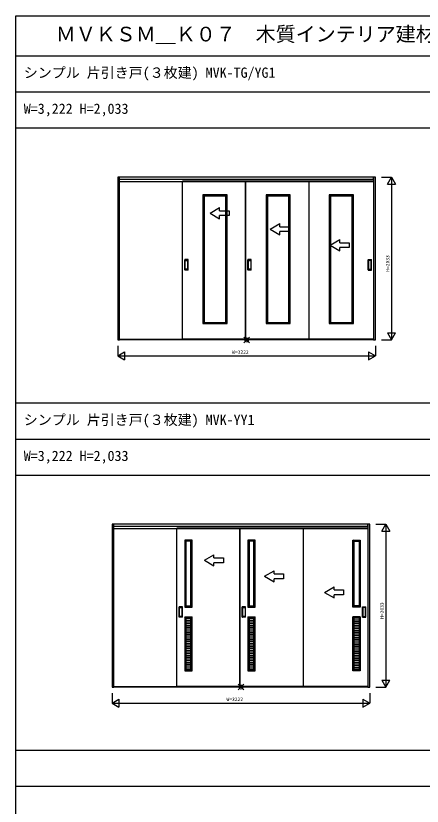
# Model space of a CAD drawing. Units: millimetres, scale not verified. Extents: x -14341 to 14340, y -10000 to 10000.
# Drawn here: x -14341 to -9259, y 130 to 10000 of the extents above; entities that cross this region are included whole.
import ezdxf
from ezdxf.enums import TextEntityAlignment as Align

# ---------------------------------------------------------------- set-up
doc = ezdxf.new("R2010")
doc.units = ezdxf.units.MM
doc.header["$LTSCALE"] = 50
for name, color, linetype in [('0-0_0', 7, 'Continuous'), ('0-1_YKK_A1', 4, 'Continuous'), ('0-4_YKK_F1', 7, 'Continuous'), ('0-6_YKK_N1', 2, 'Continuous')]:
    doc.layers.add(name, color=color, linetype=linetype)
doc.layers.add('0-5_YKK_IN', color=1, linetype='Continuous', lineweight=18)
doc.styles.add('ＭＳ ゴシック', font='')
doc.styles.get('ＭＳ ゴシック').set_extended_font_data('MS Gothic')

msp = doc.modelspace()

# ---------------------------------------------------------------- linework, layer by layer
at = {"layer": '0-1_YKK_A1'}
for p, q in [((-13042.64, 7961.8), (-9868.64, 7961.8)), ((-13042.64, 7931.8), (-9868.64, 7931.8)), ((-9864.14, 7935.8), (-12257.14, 7935.8)), ((-12257.14, 5960.8), (-12257.14, 7935.8)), ((-11467.64, 5960.8), (-11467.64, 7935.8)), ((-11467.64, 7935.8), (-11467.64, 5960.8)), ((-10678.14, 7935.8), (-10678.14, 5960.8)), ((-9864.14, 5960.8), (-9864.14, 7935.8)), ((-12001.14, 7765.3), (-12001.14, 6156.3)), ((-11699.14, 7765.3), (-12001.14, 7765.3)), ((-11985.14, 7749.3), (-12001.14, 7765.3)), ((-11985.14, 7749.3), (-11985.14, 6172.3)), ((-11715.14, 7749.3), (-11985.14, 7749.3)), ((-11715.14, 7749.3), (-11699.14, 7765.3)), ((-11715.14, 6172.3), (-11715.14, 7749.3)), ((-11699.14, 6156.3), (-11699.14, 7765.3)), ((-11211.64, 7765.3), (-11211.64, 6156.3)), ((-10909.64, 7765.3), (-11211.64, 7765.3)), ((-11195.64, 7749.3), (-11211.64, 7765.3)), ((-11195.64, 7749.3), (-11195.64, 6172.3)), ((-10925.64, 7749.3), (-11195.64, 7749.3)), ((-10925.64, 7749.3), (-10909.64, 7765.3)), ((-10925.64, 6172.3), (-10925.64, 7749.3)), ((-10909.64, 6156.3), (-10909.64, 7765.3)), ((-10422.14, 7765.3), (-10422.14, 6156.3)), ((-10120.14, 7765.3), (-10422.14, 7765.3)), ((-10406.14, 7749.3), (-10422.14, 7765.3)), ((-10406.14, 7749.3), (-10406.14, 6172.3)), ((-10136.14, 7749.3), (-10406.14, 7749.3)), ((-10136.14, 7749.3), (-10120.14, 7765.3)), ((-10136.14, 6172.3), (-10136.14, 7749.3)), ((-10120.14, 6156.3), (-10120.14, 7765.3)), ((-11912.15, 7535.8), (-11792.15, 7605.08)), ((-11792.15, 7565.8), (-11792.15, 7605.08)), ((-11912.15, 7535.8), (-11792.15, 7466.52)), ((-11792.15, 7466.52), (-11792.15, 7505.8)), ((-11161.65, 7335.8), (-11041.65, 7405.08)), ((-11041.65, 7365.8), (-11041.65, 7405.08)), ((-11161.65, 7335.8), (-11041.65, 7266.52)), ((-11041.65, 7266.52), (-11041.65, 7305.8)), ((-10411.15, 7135.8), (-10291.15, 7205.08)), ((-10411.15, 7135.8), (-10291.15, 7066.52)), ((-10291.15, 7165.8), (-10291.15, 7205.08)), ((-10291.15, 7066.52), (-10291.15, 7105.8)), ((-12228.14, 6826.8), (-12228.14, 6954.8)), ((-12187.14, 6955.8), (-12227.14, 6955.8)), ((-12222.14, 6836.8), (-12222.14, 6944.8)), ((-12221.14, 6945.8), (-12193.14, 6945.8)), ((-12192.14, 6944.8), (-12192.14, 6836.8)), ((-12186.14, 6826.8), (-12186.14, 6954.8)), ((-11438.64, 6826.8), (-11438.64, 6954.8)), ((-11397.64, 6955.8), (-11437.64, 6955.8)), ((-11432.64, 6836.8), (-11432.64, 6944.8)), ((-11431.64, 6945.8), (-11403.64, 6945.8)), ((-11402.64, 6944.8), (-11402.64, 6836.8)), ((-11396.64, 6826.8), (-11396.64, 6954.8)), ((-9935.14, 6826.8), (-9935.14, 6954.8)), ((-9934.14, 6955.8), (-9894.14, 6955.8)), ((-9929.14, 6944.8), (-9929.14, 6836.8)), ((-9900.14, 6945.8), (-9928.14, 6945.8)), ((-9899.14, 6836.8), (-9899.14, 6944.8)), ((-9893.14, 6826.8), (-9893.14, 6954.8)), ((-12187.14, 6825.8), (-12227.14, 6825.8)), ((-12193.14, 6835.8), (-12221.14, 6835.8)), ((-11397.64, 6825.8), (-11437.64, 6825.8)), ((-11403.64, 6835.8), (-11431.64, 6835.8)), ((-9934.14, 6825.8), (-9894.14, 6825.8)), ((-9928.14, 6835.8), (-9900.14, 6835.8)), ((-11985.14, 6172.3), (-12001.14, 6156.3)), ((-12001.14, 6156.3), (-11699.14, 6156.3)), ((-11985.14, 6172.3), (-11715.14, 6172.3)), ((-11715.14, 6172.3), (-11699.14, 6156.3)), ((-11195.64, 6172.3), (-11211.64, 6156.3)), ((-11211.64, 6156.3), (-10909.64, 6156.3)), ((-11195.64, 6172.3), (-10925.64, 6172.3)), ((-10925.64, 6172.3), (-10909.64, 6156.3)), ((-10406.14, 6172.3), (-10422.14, 6156.3)), ((-10422.14, 6156.3), (-10120.14, 6156.3)), ((-10406.14, 6172.3), (-10136.14, 6172.3)), ((-10136.14, 6172.3), (-10120.14, 6156.3)), ((-9868.64, 5956.8), (-13042.64, 5956.8)), ((-9868.64, 5952.8), (-13042.64, 5952.8)), ((-9864.14, 5960.8), (-12257.14, 5960.8)), ((-13113.36, 3626.8), (-9939.36, 3626.8)), ((-13113.36, 3596.8), (-9939.36, 3596.8)), ((-9934.86, 3600.8), (-12327.86, 3600.8)), ((-12327.86, 1625.8), (-12327.86, 3600.8)), ((-11538.36, 1625.8), (-11538.36, 3600.8)), ((-11538.36, 3600.8), (-11538.36, 1625.8)), ((-10748.86, 3600.8), (-10748.86, 1625.8)), ((-9934.86, 1625.8), (-9934.86, 3600.8)), ((-12213.36, 3438.3), (-12229.36, 3454.3)), ((-12153.36, 3438.3), (-12137.36, 3454.3)), ((-11423.86, 3438.3), (-11439.86, 3454.3)), ((-11363.86, 3438.3), (-11347.86, 3454.3)), ((-10109.36, 3438.3), (-10125.36, 3454.3)), ((-10049.36, 3438.3), (-10033.36, 3454.3)), ((-11982.86, 3200.8), (-11862.86, 3270.08)), ((-11862.86, 3230.8), (-11862.86, 3270.08)), ((-11982.86, 3200.8), (-11862.86, 3131.52)), ((-11862.86, 3131.52), (-11862.86, 3170.8)), ((-11232.36, 3000.8), (-11112.36, 3070.08)), ((-11112.36, 3030.8), (-11112.36, 3070.08)), ((-11232.36, 3000.8), (-11112.36, 2931.52)), ((-11112.36, 2931.52), (-11112.36, 2970.8)), ((-10481.86, 2800.8), (-10361.86, 2870.08)), ((-10361.86, 2830.8), (-10361.86, 2870.08)), ((-10481.86, 2800.8), (-10361.86, 2731.52)), ((-10361.86, 2731.52), (-10361.86, 2770.8)), ((-12298.86, 2491.8), (-12298.86, 2619.8)), ((-12257.86, 2620.8), (-12297.86, 2620.8)), ((-12292.86, 2501.8), (-12292.86, 2609.8)), ((-12291.86, 2610.8), (-12263.86, 2610.8)), ((-12262.86, 2609.8), (-12262.86, 2501.8)), ((-12256.86, 2491.8), (-12256.86, 2619.8)), ((-12213.36, 2631.3), (-12229.36, 2615.3)), ((-12229.36, 2615.3), (-12137.36, 2615.3)), ((-12213.36, 2631.3), (-12153.36, 2631.3)), ((-12137.36, 2615.3), (-12153.36, 2631.3)), ((-11509.36, 2491.8), (-11509.36, 2619.8)), ((-11468.36, 2620.8), (-11508.36, 2620.8)), ((-11503.36, 2501.8), (-11503.36, 2609.8)), ((-11502.36, 2610.8), (-11474.36, 2610.8)), ((-11473.36, 2609.8), (-11473.36, 2501.8)), ((-11467.36, 2491.8), (-11467.36, 2619.8)), ((-11423.86, 2631.3), (-11439.86, 2615.3)), ((-11439.86, 2615.3), (-11347.86, 2615.3)), ((-11423.86, 2631.3), (-11363.86, 2631.3)), ((-11347.86, 2615.3), (-11363.86, 2631.3)), ((-10125.36, 2615.3), (-10109.36, 2631.3)), ((-10033.36, 2615.3), (-10125.36, 2615.3)), ((-10049.36, 2631.3), (-10109.36, 2631.3)), ((-10049.36, 2631.3), (-10033.36, 2615.3)), ((-10005.86, 2491.8), (-10005.86, 2619.8)), ((-10004.86, 2620.8), (-9964.86, 2620.8)), ((-9999.86, 2609.8), (-9999.86, 2501.8)), ((-9970.86, 2610.8), (-9998.86, 2610.8)), ((-9969.86, 2501.8), (-9969.86, 2609.8)), ((-9963.86, 2491.8), (-9963.86, 2619.8)), ((-12257.86, 2490.8), (-12297.86, 2490.8)), ((-12263.86, 2500.8), (-12291.86, 2500.8)), ((-12229.36, 2495.3), (-12137.36, 2495.3)), ((-12213.36, 2479.3), (-12229.36, 2495.3)), ((-12213.36, 2479.3), (-12153.36, 2479.3)), ((-12153.36, 2479.3), (-12137.36, 2495.3)), ((-11468.36, 2490.8), (-11508.36, 2490.8)), ((-11474.36, 2500.8), (-11502.36, 2500.8)), ((-11439.86, 2495.3), (-11347.86, 2495.3)), ((-11423.86, 2479.3), (-11439.86, 2495.3)), ((-11423.86, 2479.3), (-11363.86, 2479.3)), ((-11363.86, 2479.3), (-11347.86, 2495.3)), ((-10033.36, 2495.3), (-10125.36, 2495.3)), ((-10109.36, 2479.3), (-10125.36, 2495.3)), ((-10049.36, 2479.3), (-10109.36, 2479.3)), ((-10049.36, 2479.3), (-10033.36, 2495.3)), ((-10004.86, 2490.8), (-9964.86, 2490.8)), ((-9998.86, 2500.8), (-9970.86, 2500.8)), ((-12213.36, 2454.05), (-12153.36, 2454.05)), ((-12213.36, 2432.05), (-12153.36, 2432.05)), ((-12213.36, 2410.05), (-12153.36, 2410.05)), ((-12213.36, 2388.05), (-12153.36, 2388.05)), ((-11423.86, 2454.05), (-11363.86, 2454.05)), ((-11423.86, 2432.05), (-11363.86, 2432.05)), ((-11423.86, 2410.05), (-11363.86, 2410.05)), ((-11423.86, 2388.05), (-11363.86, 2388.05)), ((-10049.36, 2454.05), (-10109.36, 2454.05)), ((-10049.36, 2432.05), (-10109.36, 2432.05)), ((-10049.36, 2410.05), (-10109.36, 2410.05)), ((-10049.36, 2388.05), (-10109.36, 2388.05)), ((-12213.36, 2366.05), (-12153.36, 2366.05)), ((-12213.36, 2344.05), (-12153.36, 2344.05)), ((-12213.36, 2322.05), (-12153.36, 2322.05)), ((-12213.36, 2300.05), (-12153.36, 2300.05)), ((-12213.36, 2278.05), (-12153.36, 2278.05)), ((-11423.86, 2366.05), (-11363.86, 2366.05)), ((-11423.86, 2344.05), (-11363.86, 2344.05)), ((-11423.86, 2322.05), (-11363.86, 2322.05)), ((-11423.86, 2300.05), (-11363.86, 2300.05)), ((-11423.86, 2278.05), (-11363.86, 2278.05)), ((-10049.36, 2366.05), (-10109.36, 2366.05)), ((-10049.36, 2344.05), (-10109.36, 2344.05)), ((-10049.36, 2322.05), (-10109.36, 2322.05)), ((-10049.36, 2300.05), (-10109.36, 2300.05)), ((-10049.36, 2278.05), (-10109.36, 2278.05)), ((-12213.36, 2256.05), (-12153.36, 2256.05)), ((-12213.36, 2234.05), (-12153.36, 2234.05)), ((-12213.36, 2212.05), (-12153.36, 2212.05)), ((-12213.36, 2190.05), (-12153.36, 2190.05)), ((-11423.86, 2256.05), (-11363.86, 2256.05)), ((-11423.86, 2234.05), (-11363.86, 2234.05)), ((-11423.86, 2212.05), (-11363.86, 2212.05)), ((-11423.86, 2190.05), (-11363.86, 2190.05)), ((-10049.36, 2256.05), (-10109.36, 2256.05)), ((-10049.36, 2234.05), (-10109.36, 2234.05)), ((-10049.36, 2212.05), (-10109.36, 2212.05)), ((-10049.36, 2190.05), (-10109.36, 2190.05)), ((-12213.36, 2168.05), (-12153.36, 2168.05)), ((-12213.36, 2146.05), (-12153.36, 2146.05)), ((-12213.36, 2124.05), (-12153.36, 2124.05)), ((-12213.36, 2102.05), (-12153.36, 2102.05)), ((-12213.36, 2080.05), (-12153.36, 2080.05)), ((-11423.86, 2168.05), (-11363.86, 2168.05)), ((-11423.86, 2146.05), (-11363.86, 2146.05)), ((-11423.86, 2124.05), (-11363.86, 2124.05)), ((-11423.86, 2102.05), (-11363.86, 2102.05)), ((-11423.86, 2080.05), (-11363.86, 2080.05)), ((-10049.36, 2168.05), (-10109.36, 2168.05)), ((-10049.36, 2146.05), (-10109.36, 2146.05)), ((-10049.36, 2124.05), (-10109.36, 2124.05)), ((-10049.36, 2102.05), (-10109.36, 2102.05)), ((-10049.36, 2080.05), (-10109.36, 2080.05)), ((-12213.36, 2058.05), (-12153.36, 2058.05)), ((-12213.36, 2036.05), (-12153.36, 2036.05)), ((-12213.36, 2014.05), (-12153.36, 2014.05)), ((-12213.36, 1992.05), (-12153.36, 1992.05)), ((-11423.86, 2058.05), (-11363.86, 2058.05)), ((-11423.86, 2036.05), (-11363.86, 2036.05)), ((-11423.86, 2014.05), (-11363.86, 2014.05)), ((-11423.86, 1992.05), (-11363.86, 1992.05)), ((-10049.36, 2058.05), (-10109.36, 2058.05)), ((-10049.36, 2036.05), (-10109.36, 2036.05)), ((-10049.36, 2014.05), (-10109.36, 2014.05)), ((-10049.36, 1992.05), (-10109.36, 1992.05)), ((-12213.36, 1970.05), (-12153.36, 1970.05)), ((-12213.36, 1948.05), (-12153.36, 1948.05)), ((-12213.36, 1926.05), (-12153.36, 1926.05)), ((-12213.36, 1904.05), (-12153.36, 1904.05)), ((-12213.36, 1882.05), (-12153.36, 1882.05)), ((-11423.86, 1970.05), (-11363.86, 1970.05)), ((-11423.86, 1948.05), (-11363.86, 1948.05)), ((-11423.86, 1926.05), (-11363.86, 1926.05)), ((-11423.86, 1904.05), (-11363.86, 1904.05)), ((-11423.86, 1882.05), (-11363.86, 1882.05)), ((-10049.36, 1970.05), (-10109.36, 1970.05)), ((-10049.36, 1948.05), (-10109.36, 1948.05)), ((-10049.36, 1926.05), (-10109.36, 1926.05)), ((-10049.36, 1904.05), (-10109.36, 1904.05)), ((-10049.36, 1882.05), (-10109.36, 1882.05)), ((-12213.36, 1837.3), (-12229.36, 1821.3)), ((-12213.36, 1860.05), (-12153.36, 1860.05)), ((-12213.36, 1838.05), (-12153.36, 1838.05)), ((-12137.36, 1821.3), (-12153.36, 1837.3)), ((-11423.86, 1837.3), (-11439.86, 1821.3)), ((-11423.86, 1860.05), (-11363.86, 1860.05)), ((-11423.86, 1838.05), (-11363.86, 1838.05)), ((-11347.86, 1821.3), (-11363.86, 1837.3)), ((-10125.36, 1821.3), (-10109.36, 1837.3)), ((-10049.36, 1860.05), (-10109.36, 1860.05)), ((-10049.36, 1838.05), (-10109.36, 1838.05)), ((-10049.36, 1837.3), (-10033.36, 1821.3)), ((-9939.36, 1621.8), (-13113.36, 1621.8)), ((-9939.36, 1617.8), (-13113.36, 1617.8)), ((-9934.86, 1625.8), (-12327.86, 1625.8))]:
    msp.add_line(p, q, dxfattribs=at)
for points in [[(-13066.64, 5952.8), (-13042.64, 5952.8), (-13042.64, 7985.8), (-13066.64, 7985.8)], [(-9868.64, 5952.8), (-9844.64, 5952.8), (-9844.64, 7985.8), (-9868.64, 7985.8)], [(-13137.36, 1617.8), (-13113.36, 1617.8), (-13113.36, 3650.8), (-13137.36, 3650.8)], [(-9939.36, 1617.8), (-9915.36, 1617.8), (-9915.36, 3650.8), (-9939.36, 3650.8)]]:
    msp.add_lwpolyline(points, close=True, dxfattribs=at)
for points in [[(-9868.64, 7955.8), (-9868.64, 7985.8), (-13042.64, 7985.8)], [(-11792.15, 7565.8), (-11672.15, 7565.8), (-11672.15, 7505.8), (-11792.15, 7505.8)], [(-11041.65, 7365.8), (-10921.65, 7365.8), (-10921.65, 7305.8), (-11041.65, 7305.8)], [(-10291.15, 7165.8), (-10171.15, 7165.8), (-10171.15, 7105.8), (-10291.15, 7105.8)], [(-9939.36, 3620.8), (-9939.36, 3650.8), (-13113.36, 3650.8)], [(-12137.36, 2615.3), (-12137.36, 3454.3), (-12229.36, 3454.3), (-12229.36, 2615.3)], [(-12153.36, 2631.3), (-12153.36, 3438.3), (-12213.36, 3438.3), (-12213.36, 2631.3)], [(-11347.86, 2615.3), (-11347.86, 3454.3), (-11439.86, 3454.3), (-11439.86, 2615.3)], [(-11363.86, 2631.3), (-11363.86, 3438.3), (-11423.86, 3438.3), (-11423.86, 2631.3)], [(-10125.36, 2615.3), (-10125.36, 3454.3), (-10033.36, 3454.3), (-10033.36, 2615.3)], [(-10109.36, 2631.3), (-10109.36, 3438.3), (-10049.36, 3438.3), (-10049.36, 2631.3)], [(-11862.86, 3230.8), (-11742.86, 3230.8), (-11742.86, 3170.8), (-11862.86, 3170.8)], [(-11112.36, 3030.8), (-10992.36, 3030.8), (-10992.36, 2970.8), (-11112.36, 2970.8)], [(-10361.86, 2830.8), (-10241.86, 2830.8), (-10241.86, 2770.8), (-10361.86, 2770.8)], [(-12229.36, 2495.3), (-12229.36, 1821.3), (-12137.36, 1821.3), (-12137.36, 2495.3)], [(-12213.36, 2479.3), (-12213.36, 1837.3), (-12153.36, 1837.3), (-12153.36, 2479.3)], [(-11439.86, 2495.3), (-11439.86, 1821.3), (-11347.86, 1821.3), (-11347.86, 2495.3)], [(-11423.86, 2479.3), (-11423.86, 1837.3), (-11363.86, 1837.3), (-11363.86, 2479.3)], [(-10033.36, 2495.3), (-10033.36, 1821.3), (-10125.36, 1821.3), (-10125.36, 2495.3)], [(-10049.36, 2479.3), (-10049.36, 1837.3), (-10109.36, 1837.3), (-10109.36, 2479.3)]]:
    msp.add_lwpolyline(points, dxfattribs=at)
for centre, start, end in [((-12227.14, 6954.8), 90, 180), ((-12221.14, 6944.8), 90, 180), ((-12193.14, 6944.8), 0, 90), ((-12187.14, 6954.8), 0, 90), ((-11437.64, 6954.8), 90, 180), ((-11431.64, 6944.8), 90, 180), ((-11403.64, 6944.8), 0, 90), ((-11397.64, 6954.8), 0, 90), ((-9934.14, 6954.8), 90, 180), ((-9928.14, 6944.8), 90, 180), ((-9900.14, 6944.8), 360, 90), ((-9894.14, 6954.8), 0, 90), ((-12227.14, 6826.8), 180, 270), ((-12221.14, 6836.8), 180, 270), ((-12193.14, 6836.8), 270, 0), ((-12187.14, 6826.8), 270, 0), ((-11437.64, 6826.8), 180, 270), ((-11431.64, 6836.8), 180, 270), ((-11403.64, 6836.8), 270, 0), ((-11397.64, 6826.8), 270, 0), ((-9934.14, 6826.8), 180, 270), ((-9928.14, 6836.8), 180, 270), ((-9900.14, 6836.8), 270, 360), ((-9894.14, 6826.8), 270, 0), ((-12297.86, 2619.8), 90, 180), ((-12291.86, 2609.8), 90, 180), ((-12263.86, 2609.8), 0, 90), ((-12257.86, 2619.8), 0, 90), ((-11508.36, 2619.8), 90, 180), ((-11502.36, 2609.8), 90, 180), ((-11474.36, 2609.8), 0, 90), ((-11468.36, 2619.8), 0, 90), ((-10004.86, 2619.8), 90, 180), ((-9998.86, 2609.8), 90, 180), ((-9970.86, 2609.8), 360, 90), ((-9964.86, 2619.8), 0, 90), ((-12297.86, 2491.8), 180, 270), ((-12291.86, 2501.8), 180, 270), ((-12263.86, 2501.8), 270, 0), ((-12257.86, 2491.8), 270, 0), ((-11508.36, 2491.8), 180, 270), ((-11502.36, 2501.8), 180, 270), ((-11474.36, 2501.8), 270, 0), ((-11468.36, 2491.8), 270, 0), ((-10004.86, 2491.8), 180, 270), ((-9998.86, 2501.8), 180, 270), ((-9970.86, 2501.8), 270, 360), ((-9964.86, 2491.8), 270, 0)]:
    msp.add_arc(centre, 1, start, end, dxfattribs=at)
at = {"layer": '0-4_YKK_F1'}
for p, q in [((-14341, -9999.7), (-14341, 10000.3)), ((-14341, 10000.3), (14340.02, 10000.3)), ((-14341, 9500.3), (14159, 9500.3)), ((-14341, 9050.3), (14159, 9050.3)), ((-14341, 8600.3), (14159, 8600.3)), ((-14341, 5165.3), (14159, 5165.3)), ((-14341, 4715.3), (14159, 4715.3)), ((-14341, 4265.3), (14159, 4265.3)), ((-14341, 830.3), (14159, 830.3)), ((-14341, 380.3), (14159, 380.3))]:
    msp.add_line(p, q, dxfattribs=at)
at = {"layer": '0-5_YKK_IN'}
for p, q in [((-11491, 5917.44), (-11420.29, 5988.16)), ((-11491, 5988.16), (-11420.29, 5917.44)), ((-11561.71, 1582.44), (-11491, 1653.16)), ((-11561.71, 1653.16), (-11491, 1582.44))]:
    msp.add_line(p, q, dxfattribs=at)
for centre in [(-11455.64, 5952.8), (-11526.36, 1617.8)]:
    msp.add_circle(centre, 25, dxfattribs=at)
at = {"layer": '0-6_YKK_N1'}
for p, q in [((-9769.64, 7985.8), (-9644.64, 7985.8)), ((-9694.64, 7899.2), (-9594.64, 7899.2)), ((-9644.64, 7985.8), (-9644.64, 5952.8)), ((-9694.64, 6039.4), (-9594.64, 6039.4)), ((-9769.64, 5952.8), (-9644.64, 5952.8)), ((-9844.64, 5877.8), (-9844.64, 5752.8)), ((-13066.64, 5752.8), (-12980.04, 5802.8)), ((-13066.64, 5752.8), (-12980.04, 5702.8)), ((-12980.04, 5802.8), (-12980.04, 5702.8)), ((-9931.25, 5802.8), (-9844.64, 5752.8)), ((-9840.36, 3650.8), (-9715.36, 3650.8)), ((-9765.36, 3564.2), (-9665.36, 3564.2)), ((-9715.36, 3650.8), (-9715.36, 1617.8)), ((-9765.36, 1704.4), (-9665.36, 1704.4)), ((-9840.36, 1617.8), (-9715.36, 1617.8)), ((-9915.36, 1542.8), (-9915.36, 1417.8)), ((-13137.36, 1417.8), (-13050.75, 1467.8)), ((-13137.36, 1417.8), (-13050.75, 1367.8)), ((-13050.75, 1467.8), (-13050.75, 1367.8)), ((-10001.96, 1467.8), (-9915.36, 1417.8))]:
    msp.add_line(p, q, dxfattribs=at)
for points in [[(-9694.64, 7899.2), (-9644.64, 7985.8), (-9594.64, 7899.2)], [(-9694.64, 6039.4), (-9644.64, 5952.8), (-9594.64, 6039.4)], [(-13066.64, 5877.8), (-13066.64, 5752.8), (-9844.64, 5752.8)], [(-9931.25, 5802.8), (-9931.25, 5702.8), (-9844.64, 5752.8)], [(-9765.36, 3564.2), (-9715.36, 3650.8), (-9665.36, 3564.2)], [(-9765.36, 1704.4), (-9715.36, 1617.8), (-9665.36, 1704.4)], [(-13137.36, 1542.8), (-13137.36, 1417.8), (-9915.36, 1417.8)], [(-10001.96, 1467.8), (-10001.96, 1367.8), (-9915.36, 1417.8)]]:
    msp.add_lwpolyline(points, dxfattribs=at)

# ---------------------------------------------------------------- texts
at = {"layer": '0-0_0', "style": 'ＭＳ ゴシック'}
for s, height, p in [('ＭＶＫＳＭ＿Ｋ０７  木質インテリア建材  ラフォレスタ  室内引戸  ラウンドレール  シンプル  片引き戸（３枚建）  呼称幅３２２', 183.3, (-13841, 9625.3)), ('シンプル 片引き戸(３枚建) MVK-TG/YG1', 128.3, (-14241, 9187.8)), ('W=3,222 H=2,033', 128.3, (-14241, 8737.8)), ('シンプル 片引き戸(３枚建) MVK-YY1', 128.3, (-14241, 4852.8)), ('W=3,222 H=2,033', 128.3, (-14241, 4402.8))]:
    msp.add_text(s, height=height, dxfattribs=at).set_placement(p, align=Align.BOTTOM_LEFT)
at = {"layer": '0-6_YKK_N1', "style": 'ＭＳ ゴシック'}
for p in [(-9656.64, 6804.3), (-9727.36, 2469.3)]:
    msp.add_text('H=2033', height=43.99, rotation=90, dxfattribs=at).set_placement(p, align=Align.BOTTOM_LEFT)
for p in [(-11635.64, 5764.8), (-11706.36, 1429.8)]:
    msp.add_text('W=3222', height=43.99, dxfattribs=at).set_placement(p, align=Align.BOTTOM_LEFT)

doc.saveas('drawing.dxf')
